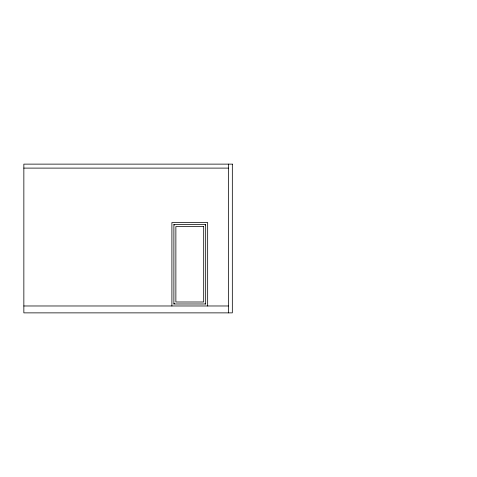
<?xml version="1.0" encoding="UTF-8"?>
<svg xmlns="http://www.w3.org/2000/svg" width="477" height="477" viewBox="0 0 477 477"><rect width="100%" height="100%" fill="white"/><g stroke="black" fill="none" stroke-linecap="round" stroke-linejoin="round"><path stroke-width="0.72" d="M205.14 225.049L205.653 224.536M173.926 303.95L174.415 303.455M23.85 168.107L228.358 168.107M23.85 305.978L228.358 305.978M173.926 224.554L174.415 225.049M205.14 303.455L205.653 303.968M228.358 164.13L228.358 312.87M207.662 305.978L207.662 222.526L171.899 222.526L171.899 305.978M232.329 164.13L23.85 164.13L23.85 312.87L232.329 312.87L232.329 164.13M205.67 224.518L173.884 224.518L173.884 303.986L205.67 303.986L205.67 224.518M203.685 226.503L175.87 226.503L175.87 302.001L203.685 302.001L203.685 226.503"/></g></svg>
